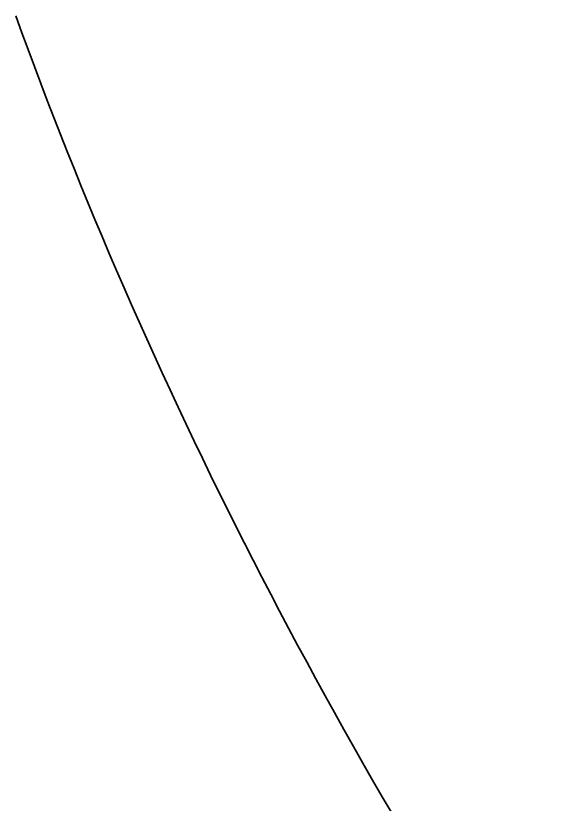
# Model space of a CAD drawing. Header units: millimetres. Extents: x 0 to 1845, y -1231 to 1016.
# Drawn here: x 70.426 to 71.608, y 969.054 to 970.741 of the extents above; entities that cross this region are included whole.
import ezdxf

# ---------------------------------------------------------------- set-up
doc = ezdxf.new("R2010")
doc.units = ezdxf.units.MM
doc.layers.add('Blocks', color=7, linetype='Continuous')
doc.layers.add('Blocks$Inner', color=7, linetype='Continuous', lineweight=25, true_color=0x007f00)
doc.layers.add('Blocks$Outline', color=7, linetype='Continuous', lineweight=35, true_color=0xff3f3f)

# ---------------------------------------------------------------- blocks, each defined once
blk = doc.blocks.new('Falcon Lounge Chair Front')
at = {"layer": 'Blocks$Inner'}
blk.add_open_spline([(70.4259, 970.7406), (70.7039, 969.9689), (71.1076, 969.1767), (72.1551, 967.6237), (72.8061, 966.8868), (73.4983, 966.287), (73.9417, 965.9026), (74.396, 965.5796), (74.836, 965.3275), (75.2849, 965.0703), (75.71, 964.8925), (76.4166, 964.6914), (76.6945, 964.6572), (76.9113, 964.6572)], degree=3, knots=[61.745656, 61.745656, 61.745656, 61.745656, 64.459353, 64.459353, 67.404673, 67.404673, 67.404673, 69.286309, 69.286309, 69.286309, 71.195687, 71.195687, 72.910186, 72.910186, 72.910186, 72.910186], dxfattribs=at)
at = {"layer": 'Blocks$Outline'}
blk.add_rational_spline([(52.9769, 1001.4699), (50.3383, 999.5686), (47.6997, 997.6673), (28.3847, 983.7493), (32.8677, 953.755), (63.7494, 747.1353), (119.66, 551.3112)], [0.998681745094, 0.998681745094, 0.998681745094, 0.792652414876, 0.998681745094, 0.963729987554, 0.937195781218], degree=2, knots=[-795.571784, -795.571784, -795.571784, -795.544303, -795.544303, -743.229829, -743.229829, -312.89021, -312.89021, -312.89021], dxfattribs=at)
blk.add_open_spline([(76.9113, 964.6572), (76.6945, 964.6572), (76.4166, 964.6914), (75.71, 964.8925), (75.2849, 965.0703), (74.836, 965.3275), (74.396, 965.5796), (73.9417, 965.9026), (73.4983, 966.287), (72.8061, 966.8868), (72.1551, 967.6237), (71.1076, 969.1767), (70.7039, 969.9689), (70.4259, 970.7406)], degree=3, knots=[-66.336057, -66.336057, -66.336057, -66.336057, -64.621558, -64.621558, -62.71218, -62.71218, -62.71218, -60.830544, -60.830544, -60.830544, -57.885224, -57.885224, -55.171527, -55.171527, -55.171527, -55.171527], dxfattribs=at)

msp = doc.modelspace()

# ---------------------------------------------------------------- block references
at = {"layer": 'Blocks'}
msp.add_blockref('Falcon Lounge Chair Front', (0, 0), dxfattribs=at)

doc.saveas('drawing.dxf')
